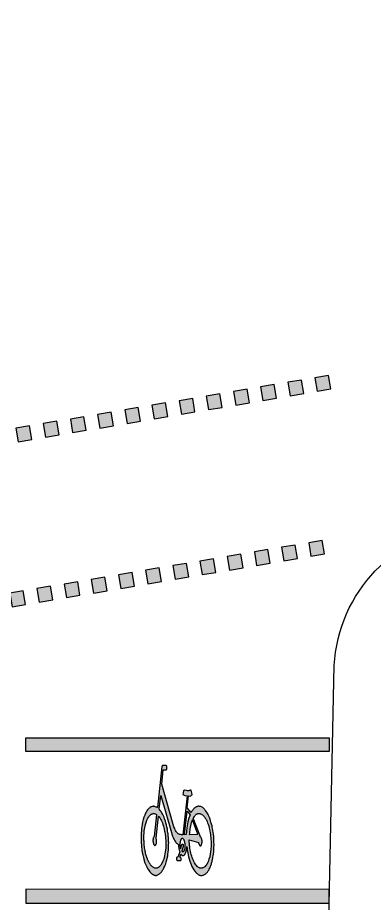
# Model space of a CAD drawing. Header units: metres. Extents: x 668617 to 675126, y 2286318 to 2293677.
# Drawn here: x 669402.81 to 669413.16, y 2287198.07 to 2287223.79 of the extents above; entities that cross this region are included whole.
import ezdxf

# ---------------------------------------------------------------- set-up
doc = ezdxf.new("R2010")
doc.units = ezdxf.units.M
doc.header["$MEASUREMENT"] = 0
for name, color, linetype in [('DMTG-B-CuadrosVerdes', 94, 'Continuous'), ('DMTG-PB-BANQUETAS', 251, 'Continuous'), ('DMTG-SH-CAJA BICI', 252, 'Continuous')]:
    doc.layers.add(name, color=color, linetype=linetype)

# ---------------------------------------------------------------- blocks, each defined once
blk = doc.blocks.new('*U141')
h = blk.add_hatch(color=256)
h.dxf.hatch_style = 1
h.paths.add_polyline_path([(6.542, 4.747), (6.942, 4.75), (6.939, 5.15), (6.539, 5.147)])
h = blk.add_hatch(color=256)
h.dxf.hatch_style = 1
h.paths.add_polyline_path([(6.542, 4.747), (6.942, 4.75), (6.939, 5.15), (6.539, 5.147)])
h = blk.add_hatch(color=256)
h.dxf.hatch_style = 1
h.paths.add_polyline_path([(7.342, 4.753), (7.742, 4.756), (7.739, 5.156), (7.339, 5.153)])
h = blk.add_hatch(color=256)
h.dxf.hatch_style = 1
h.paths.add_polyline_path([(7.342, 4.753), (7.742, 4.756), (7.739, 5.156), (7.339, 5.153)])
h = blk.add_hatch(color=256)
h.dxf.hatch_style = 1
h.paths.add_polyline_path([(8.142, 4.759), (8.542, 4.762), (8.539, 5.162), (8.139, 5.159)])
h = blk.add_hatch(color=256)
h.dxf.hatch_style = 1
h.paths.add_polyline_path([(8.142, 4.759), (8.542, 4.762), (8.539, 5.162), (8.139, 5.159)])
h = blk.add_hatch(color=256)
h.dxf.hatch_style = 1
h.paths.add_polyline_path([(8.942, 4.765), (9.342, 4.769), (9.339, 5.168), (8.939, 5.165)])
h = blk.add_hatch(color=256)
h.dxf.hatch_style = 1
h.paths.add_polyline_path([(8.942, 4.765), (9.342, 4.769), (9.339, 5.168), (8.939, 5.165)])
h = blk.add_hatch(color=256)
h.dxf.hatch_style = 1
h.paths.add_polyline_path([(9.742, 4.772), (10.142, 4.775), (10.139, 5.175), (9.739, 5.172)])
h = blk.add_hatch(color=256)
h.dxf.hatch_style = 1
h.paths.add_polyline_path([(9.742, 4.772), (10.142, 4.775), (10.139, 5.175), (9.739, 5.172)])
h = blk.add_hatch(color=256)
h.dxf.hatch_style = 1
h.paths.add_polyline_path([(10.542, 4.778), (10.942, 4.781), (10.939, 5.181), (10.539, 5.178)])
h = blk.add_hatch(color=256)
h.dxf.hatch_style = 1
h.paths.add_polyline_path([(10.542, 4.778), (10.942, 4.781), (10.939, 5.181), (10.539, 5.178)])
h = blk.add_hatch(color=256)
h.dxf.hatch_style = 1
h.paths.add_polyline_path([(11.342, 4.784), (11.742, 4.787), (11.739, 5.187), (11.339, 5.184)])
h = blk.add_hatch(color=256)
h.dxf.hatch_style = 1
h.paths.add_polyline_path([(11.342, 4.784), (11.742, 4.787), (11.739, 5.187), (11.339, 5.184)])
h = blk.add_hatch(color=256)
h.dxf.hatch_style = 1
h.paths.add_polyline_path([(12.142, 4.79), (12.542, 4.794), (12.539, 5.194), (12.139, 5.19)])
h = blk.add_hatch(color=256)
h.dxf.hatch_style = 1
h.paths.add_polyline_path([(12.142, 4.79), (12.542, 4.794), (12.539, 5.194), (12.139, 5.19)])
h = blk.add_hatch(color=256)
h.dxf.hatch_style = 1
h.paths.add_polyline_path([(12.942, 4.797), (13.342, 4.8), (13.339, 5.2), (12.939, 5.197)])
h = blk.add_hatch(color=256)
h.dxf.hatch_style = 1
h.paths.add_polyline_path([(12.942, 4.797), (13.342, 4.8), (13.339, 5.2), (12.939, 5.197)])
h = blk.add_hatch(color=256)
h.dxf.hatch_style = 1
h.paths.add_polyline_path([(13.742, 4.803), (14.142, 4.806), (14.139, 5.206), (13.739, 5.203)])
h = blk.add_hatch(color=256)
h.dxf.hatch_style = 1
h.paths.add_polyline_path([(13.742, 4.803), (14.142, 4.806), (14.139, 5.206), (13.739, 5.203)])
h = blk.add_hatch(color=256)
h.dxf.hatch_style = 1
h.paths.add_polyline_path([(14.542, 4.809), (14.942, 4.812), (14.939, 5.212), (14.539, 5.209)])
h = blk.add_hatch(color=256)
h.dxf.hatch_style = 1
h.paths.add_polyline_path([(14.542, 4.809), (14.942, 4.812), (14.939, 5.212), (14.539, 5.209)])
h = blk.add_hatch(color=256)
h.dxf.hatch_style = 1
h.paths.add_polyline_path([(15.342, 4.816), (15.742, 4.819), (15.739, 5.219), (15.339, 5.216)])
h = blk.add_hatch(color=256)
h.dxf.hatch_style = 1
h.paths.add_polyline_path([(15.342, 4.816), (15.742, 4.819), (15.739, 5.219), (15.339, 5.216)])
h = blk.add_hatch(color=256)
h.dxf.hatch_style = 1
h.paths.add_polyline_path([(16.142, 4.822), (16.542, 4.825), (16.539, 5.225), (16.139, 5.222)])
h = blk.add_hatch(color=256)
h.dxf.hatch_style = 1
h.paths.add_polyline_path([(16.142, 4.822), (16.542, 4.825), (16.539, 5.225), (16.139, 5.222)])
h = blk.add_hatch(color=256)
h.dxf.hatch_style = 1
h.paths.add_polyline_path([(16.942, 4.828), (17.342, 4.831), (17.338, 5.231), (16.939, 5.228)])
h = blk.add_hatch(color=256)
h.dxf.hatch_style = 1
h.paths.add_polyline_path([(16.942, 4.828), (17.342, 4.831), (17.338, 5.231), (16.939, 5.228)])
h = blk.add_hatch(color=256)
h.dxf.hatch_style = 1
h.paths.add_polyline_path([(17.742, 4.834), (18.142, 4.837), (18.138, 5.237), (17.738, 5.234)])
h = blk.add_hatch(color=256)
h.dxf.hatch_style = 1
h.paths.add_polyline_path([(17.742, 4.834), (18.142, 4.837), (18.138, 5.237), (17.738, 5.234)])
h = blk.add_hatch(color=256)
h.dxf.hatch_style = 1
h.paths.add_polyline_path([(18.542, 4.841), (18.942, 4.844), (18.938, 5.244), (18.538, 5.241)])
h = blk.add_hatch(color=256)
h.dxf.hatch_style = 1
h.paths.add_polyline_path([(0.942, 4.703), (1.342, 4.706), (1.339, 5.106), (0.939, 5.103)])
h = blk.add_hatch(color=256)
h.dxf.hatch_style = 1
h.paths.add_polyline_path([(1.742, 4.709), (2.142, 4.712), (2.139, 5.112), (1.739, 5.109)])
h = blk.add_hatch(color=256)
h.dxf.hatch_style = 1
h.paths.add_polyline_path([(1.742, 4.709), (2.142, 4.712), (2.139, 5.112), (1.739, 5.109)])
h = blk.add_hatch(color=256)
h.dxf.hatch_style = 1
h.paths.add_polyline_path([(2.542, 4.715), (2.942, 4.718), (2.939, 5.118), (2.539, 5.115)])
h = blk.add_hatch(color=256)
h.dxf.hatch_style = 1
h.paths.add_polyline_path([(2.542, 4.715), (2.942, 4.718), (2.939, 5.118), (2.539, 5.115)])
h = blk.add_hatch(color=256)
h.dxf.hatch_style = 1
h.paths.add_polyline_path([(3.342, 4.721), (3.742, 4.725), (3.739, 5.125), (3.339, 5.121)])
h = blk.add_hatch(color=256)
h.dxf.hatch_style = 1
h.paths.add_polyline_path([(3.342, 4.721), (3.742, 4.725), (3.739, 5.125), (3.339, 5.121)])
h = blk.add_hatch(color=256)
h.dxf.hatch_style = 1
h.paths.add_polyline_path([(4.142, 4.728), (4.542, 4.731), (4.539, 5.131), (4.139, 5.128)])
h = blk.add_hatch(color=256)
h.dxf.hatch_style = 1
h.paths.add_polyline_path([(4.142, 4.728), (4.542, 4.731), (4.539, 5.131), (4.139, 5.128)])
h = blk.add_hatch(color=256)
h.dxf.hatch_style = 1
h.paths.add_polyline_path([(4.942, 4.734), (5.342, 4.737), (5.339, 5.137), (4.939, 5.134)])
h = blk.add_hatch(color=256)
h.dxf.hatch_style = 1
h.paths.add_polyline_path([(4.942, 4.734), (5.342, 4.737), (5.339, 5.137), (4.939, 5.134)])
h = blk.add_hatch(color=256)
h.dxf.hatch_style = 1
h.paths.add_polyline_path([(5.742, 4.74), (6.142, 4.743), (6.139, 5.143), (5.739, 5.14)])
h = blk.add_hatch(color=256)
h.dxf.hatch_style = 1
h.paths.add_polyline_path([(5.742, 4.74), (6.142, 4.743), (6.139, 5.143), (5.739, 5.14)])
h = blk.add_hatch(color=256)
h.dxf.hatch_style = 1
h.paths.add_polyline_path([(14.4, 0.113), (14.8, 0.116), (14.796, 0.516), (14.396, 0.513)])
h = blk.add_hatch(color=256)
h.dxf.hatch_style = 1
h.paths.add_polyline_path([(14.4, 0.113), (14.8, 0.116), (14.796, 0.516), (14.396, 0.513)])
h = blk.add_hatch(color=256)
h.dxf.hatch_style = 1
h.paths.add_polyline_path([(15.2, 0.119), (15.6, 0.122), (15.596, 0.522), (15.196, 0.519)])
h = blk.add_hatch(color=256)
h.dxf.hatch_style = 1
h.paths.add_polyline_path([(15.2, 0.119), (15.6, 0.122), (15.596, 0.522), (15.196, 0.519)])
h = blk.add_hatch(color=256)
h.dxf.hatch_style = 1
h.paths.add_polyline_path([(16, 0.125), (16.399, 0.129), (16.396, 0.528), (15.996, 0.525)])
h = blk.add_hatch(color=256)
h.dxf.hatch_style = 1
h.paths.add_polyline_path([(16, 0.125), (16.399, 0.129), (16.396, 0.528), (15.996, 0.525)])
h = blk.add_hatch(color=256)
h.dxf.hatch_style = 1
h.paths.add_polyline_path([(16.799, 0.132), (17.199, 0.135), (17.196, 0.535), (16.796, 0.532)])
h = blk.add_hatch(color=256)
h.dxf.hatch_style = 1
h.paths.add_polyline_path([(16.799, 0.132), (17.199, 0.135), (17.196, 0.535), (16.796, 0.532)])
h = blk.add_hatch(color=256)
h.dxf.hatch_style = 1
h.paths.add_polyline_path([(17.599, 0.138), (17.999, 0.141), (17.996, 0.541), (17.596, 0.538)])
h = blk.add_hatch(color=256)
h.dxf.hatch_style = 1
h.paths.add_polyline_path([(0, 0), (0.4, 0.003), (0.397, 0.403), (-0.003, 0.4)])
h = blk.add_hatch(color=256)
h.dxf.hatch_style = 1
h.paths.add_polyline_path([(0.8, 0.006), (1.2, 0.009), (1.197, 0.409), (0.797, 0.406)])
h = blk.add_hatch(color=256)
h.dxf.hatch_style = 1
h.paths.add_polyline_path([(0.8, 0.006), (1.2, 0.009), (1.197, 0.409), (0.797, 0.406)])
h = blk.add_hatch(color=256)
h.dxf.hatch_style = 1
h.paths.add_polyline_path([(1.6, 0.013), (2, 0.016), (1.997, 0.416), (1.597, 0.413)])
h = blk.add_hatch(color=256)
h.dxf.hatch_style = 1
h.paths.add_polyline_path([(1.6, 0.013), (2, 0.016), (1.997, 0.416), (1.597, 0.413)])
h = blk.add_hatch(color=256)
h.dxf.hatch_style = 1
h.paths.add_polyline_path([(2.4, 0.019), (2.8, 0.022), (2.797, 0.422), (2.397, 0.419)])
h = blk.add_hatch(color=256)
h.dxf.hatch_style = 1
h.paths.add_polyline_path([(2.4, 0.019), (2.8, 0.022), (2.797, 0.422), (2.397, 0.419)])
h = blk.add_hatch(color=256)
h.dxf.hatch_style = 1
h.paths.add_polyline_path([(3.2, 0.025), (3.6, 0.028), (3.597, 0.428), (3.197, 0.425)])
h = blk.add_hatch(color=256)
h.dxf.hatch_style = 1
h.paths.add_polyline_path([(3.2, 0.025), (3.6, 0.028), (3.597, 0.428), (3.197, 0.425)])
h = blk.add_hatch(color=256)
h.dxf.hatch_style = 1
h.paths.add_polyline_path([(4, 0.031), (4.4, 0.034), (4.397, 0.434), (3.997, 0.431)])
h = blk.add_hatch(color=256)
h.dxf.hatch_style = 1
h.paths.add_polyline_path([(4, 0.031), (4.4, 0.034), (4.397, 0.434), (3.997, 0.431)])
h = blk.add_hatch(color=256)
h.dxf.hatch_style = 1
h.paths.add_polyline_path([(4.8, 0.038), (5.2, 0.041), (5.197, 0.441), (4.797, 0.438)])
h = blk.add_hatch(color=256)
h.dxf.hatch_style = 1
h.paths.add_polyline_path([(4.8, 0.038), (5.2, 0.041), (5.197, 0.441), (4.797, 0.438)])
h = blk.add_hatch(color=256)
h.dxf.hatch_style = 1
h.paths.add_polyline_path([(5.6, 0.044), (6, 0.047), (5.997, 0.447), (5.597, 0.444)])
h = blk.add_hatch(color=256)
h.dxf.hatch_style = 1
h.paths.add_polyline_path([(5.6, 0.044), (6, 0.047), (5.997, 0.447), (5.597, 0.444)])
h = blk.add_hatch(color=256)
h.dxf.hatch_style = 1
h.paths.add_polyline_path([(6.4, 0.05), (6.8, 0.053), (6.797, 0.453), (6.397, 0.45)])
h = blk.add_hatch(color=256)
h.dxf.hatch_style = 1
h.paths.add_polyline_path([(6.4, 0.05), (6.8, 0.053), (6.797, 0.453), (6.397, 0.45)])
h = blk.add_hatch(color=256)
h.dxf.hatch_style = 1
h.paths.add_polyline_path([(7.2, 0.056), (7.6, 0.06), (7.597, 0.46), (7.197, 0.456)])
h = blk.add_hatch(color=256)
h.dxf.hatch_style = 1
h.paths.add_polyline_path([(7.2, 0.056), (7.6, 0.06), (7.597, 0.46), (7.197, 0.456)])
h = blk.add_hatch(color=256)
h.dxf.hatch_style = 1
h.paths.add_polyline_path([(8, 0.063), (8.4, 0.066), (8.397, 0.466), (7.997, 0.463)])
h = blk.add_hatch(color=256)
h.dxf.hatch_style = 1
h.paths.add_polyline_path([(8, 0.063), (8.4, 0.066), (8.397, 0.466), (7.997, 0.463)])
h = blk.add_hatch(color=256)
h.dxf.hatch_style = 1
h.paths.add_polyline_path([(8.8, 0.069), (9.2, 0.072), (9.197, 0.472), (8.797, 0.469)])
h = blk.add_hatch(color=256)
h.dxf.hatch_style = 1
h.paths.add_polyline_path([(8.8, 0.069), (9.2, 0.072), (9.197, 0.472), (8.797, 0.469)])
h = blk.add_hatch(color=256)
h.dxf.hatch_style = 1
h.paths.add_polyline_path([(9.6, 0.075), (10, 0.078), (9.997, 0.478), (9.597, 0.475)])
h = blk.add_hatch(color=256)
h.dxf.hatch_style = 1
h.paths.add_polyline_path([(9.6, 0.075), (10, 0.078), (9.997, 0.478), (9.597, 0.475)])
h = blk.add_hatch(color=256)
h.dxf.hatch_style = 1
h.paths.add_polyline_path([(10.4, 0.081), (10.8, 0.085), (10.797, 0.485), (10.397, 0.481)])
h = blk.add_hatch(color=256)
h.dxf.hatch_style = 1
h.paths.add_polyline_path([(10.4, 0.081), (10.8, 0.085), (10.797, 0.485), (10.397, 0.481)])
h = blk.add_hatch(color=256)
h.dxf.hatch_style = 1
h.paths.add_polyline_path([(11.2, 0.088), (11.6, 0.091), (11.597, 0.491), (11.197, 0.488)])
h = blk.add_hatch(color=256)
h.dxf.hatch_style = 1
h.paths.add_polyline_path([(11.2, 0.088), (11.6, 0.091), (11.597, 0.491), (11.197, 0.488)])
h = blk.add_hatch(color=256)
h.dxf.hatch_style = 1
h.paths.add_polyline_path([(12, 0.094), (12.4, 0.097), (12.396, 0.497), (11.996, 0.494)])
h = blk.add_hatch(color=256)
h.dxf.hatch_style = 1
h.paths.add_polyline_path([(12, 0.094), (12.4, 0.097), (12.396, 0.497), (11.996, 0.494)])
h = blk.add_hatch(color=256)
h.dxf.hatch_style = 1
h.paths.add_polyline_path([(12.8, 0.1), (13.2, 0.103), (13.196, 0.503), (12.796, 0.5)])
h = blk.add_hatch(color=256)
h.dxf.hatch_style = 1
h.paths.add_polyline_path([(12.8, 0.1), (13.2, 0.103), (13.196, 0.503), (12.796, 0.5)])
h = blk.add_hatch(color=256)
h.dxf.hatch_style = 1
h.paths.add_polyline_path([(13.6, 0.107), (14, 0.11), (13.996, 0.51), (13.596, 0.507)])
h = blk.add_hatch(color=256)
h.dxf.hatch_style = 1
h.paths.add_polyline_path([(13.6, 0.107), (14, 0.11), (13.996, 0.51), (13.596, 0.507)])
for points in [[(6.542, 4.747), (6.942, 4.75), (6.939, 5.15), (6.539, 5.147)], [(6.542, 4.747), (6.942, 4.75), (6.939, 5.15), (6.539, 5.147)], [(7.342, 4.753), (7.742, 4.756), (7.739, 5.156), (7.339, 5.153)], [(7.342, 4.753), (7.742, 4.756), (7.739, 5.156), (7.339, 5.153)], [(8.142, 4.759), (8.542, 4.762), (8.539, 5.162), (8.139, 5.159)], [(8.142, 4.759), (8.542, 4.762), (8.539, 5.162), (8.139, 5.159)], [(8.942, 4.765), (9.342, 4.769), (9.339, 5.168), (8.939, 5.165)], [(8.942, 4.765), (9.342, 4.769), (9.339, 5.168), (8.939, 5.165)], [(9.742, 4.772), (10.142, 4.775), (10.139, 5.175), (9.739, 5.172)], [(9.742, 4.772), (10.142, 4.775), (10.139, 5.175), (9.739, 5.172)], [(10.542, 4.778), (10.942, 4.781), (10.939, 5.181), (10.539, 5.178)], [(10.542, 4.778), (10.942, 4.781), (10.939, 5.181), (10.539, 5.178)], [(11.342, 4.784), (11.742, 4.787), (11.739, 5.187), (11.339, 5.184)], [(11.342, 4.784), (11.742, 4.787), (11.739, 5.187), (11.339, 5.184)], [(12.142, 4.79), (12.542, 4.794), (12.539, 5.194), (12.139, 5.19)], [(12.142, 4.79), (12.542, 4.794), (12.539, 5.194), (12.139, 5.19)], [(12.942, 4.797), (13.342, 4.8), (13.339, 5.2), (12.939, 5.197)], [(12.942, 4.797), (13.342, 4.8), (13.339, 5.2), (12.939, 5.197)], [(13.742, 4.803), (14.142, 4.806), (14.139, 5.206), (13.739, 5.203)], [(13.742, 4.803), (14.142, 4.806), (14.139, 5.206), (13.739, 5.203)], [(14.542, 4.809), (14.942, 4.812), (14.939, 5.212), (14.539, 5.209)], [(14.542, 4.809), (14.942, 4.812), (14.939, 5.212), (14.539, 5.209)], [(15.342, 4.816), (15.742, 4.819), (15.739, 5.219), (15.339, 5.216)], [(15.342, 4.816), (15.742, 4.819), (15.739, 5.219), (15.339, 5.216)], [(16.142, 4.822), (16.542, 4.825), (16.539, 5.225), (16.139, 5.222)], [(16.142, 4.822), (16.542, 4.825), (16.539, 5.225), (16.139, 5.222)], [(16.942, 4.828), (17.342, 4.831), (17.338, 5.231), (16.939, 5.228)], [(16.942, 4.828), (17.342, 4.831), (17.338, 5.231), (16.939, 5.228)], [(17.742, 4.834), (18.142, 4.837), (18.138, 5.237), (17.738, 5.234)], [(17.742, 4.834), (18.142, 4.837), (18.138, 5.237), (17.738, 5.234)], [(18.542, 4.841), (18.942, 4.844), (18.938, 5.244), (18.538, 5.241)], [(0.942, 4.703), (1.342, 4.706), (1.339, 5.106), (0.939, 5.103)], [(1.742, 4.709), (2.142, 4.712), (2.139, 5.112), (1.739, 5.109)], [(1.742, 4.709), (2.142, 4.712), (2.139, 5.112), (1.739, 5.109)], [(2.542, 4.715), (2.942, 4.718), (2.939, 5.118), (2.539, 5.115)], [(2.542, 4.715), (2.942, 4.718), (2.939, 5.118), (2.539, 5.115)], [(3.342, 4.721), (3.742, 4.725), (3.739, 5.125), (3.339, 5.121)], [(3.342, 4.721), (3.742, 4.725), (3.739, 5.125), (3.339, 5.121)], [(4.142, 4.728), (4.542, 4.731), (4.539, 5.131), (4.139, 5.128)], [(4.142, 4.728), (4.542, 4.731), (4.539, 5.131), (4.139, 5.128)], [(4.942, 4.734), (5.342, 4.737), (5.339, 5.137), (4.939, 5.134)], [(4.942, 4.734), (5.342, 4.737), (5.339, 5.137), (4.939, 5.134)], [(5.742, 4.74), (6.142, 4.743), (6.139, 5.143), (5.739, 5.14)], [(5.742, 4.74), (6.142, 4.743), (6.139, 5.143), (5.739, 5.14)], [(14.4, 0.113), (14.8, 0.116), (14.796, 0.516), (14.396, 0.513)], [(14.4, 0.113), (14.8, 0.116), (14.796, 0.516), (14.396, 0.513)], [(15.2, 0.119), (15.6, 0.122), (15.596, 0.522), (15.196, 0.519)], [(15.2, 0.119), (15.6, 0.122), (15.596, 0.522), (15.196, 0.519)], [(16, 0.125), (16.399, 0.129), (16.396, 0.528), (15.996, 0.525)], [(16, 0.125), (16.399, 0.129), (16.396, 0.528), (15.996, 0.525)], [(16.799, 0.132), (17.199, 0.135), (17.196, 0.535), (16.796, 0.532)], [(16.799, 0.132), (17.199, 0.135), (17.196, 0.535), (16.796, 0.532)], [(17.599, 0.138), (17.999, 0.141), (17.996, 0.541), (17.596, 0.538)], [(0, 0), (0.4, 0.003), (0.397, 0.403), (-0.003, 0.4)], [(0.8, 0.006), (1.2, 0.009), (1.197, 0.409), (0.797, 0.406)], [(0.8, 0.006), (1.2, 0.009), (1.197, 0.409), (0.797, 0.406)], [(1.6, 0.013), (2, 0.016), (1.997, 0.416), (1.597, 0.413)], [(1.6, 0.013), (2, 0.016), (1.997, 0.416), (1.597, 0.413)], [(2.4, 0.019), (2.8, 0.022), (2.797, 0.422), (2.397, 0.419)], [(2.4, 0.019), (2.8, 0.022), (2.797, 0.422), (2.397, 0.419)], [(3.2, 0.025), (3.6, 0.028), (3.597, 0.428), (3.197, 0.425)], [(3.2, 0.025), (3.6, 0.028), (3.597, 0.428), (3.197, 0.425)], [(4, 0.031), (4.4, 0.034), (4.397, 0.434), (3.997, 0.431)], [(4, 0.031), (4.4, 0.034), (4.397, 0.434), (3.997, 0.431)], [(4.8, 0.038), (5.2, 0.041), (5.197, 0.441), (4.797, 0.438)], [(4.8, 0.038), (5.2, 0.041), (5.197, 0.441), (4.797, 0.438)], [(5.6, 0.044), (6, 0.047), (5.997, 0.447), (5.597, 0.444)], [(5.6, 0.044), (6, 0.047), (5.997, 0.447), (5.597, 0.444)], [(6.4, 0.05), (6.8, 0.053), (6.797, 0.453), (6.397, 0.45)], [(6.4, 0.05), (6.8, 0.053), (6.797, 0.453), (6.397, 0.45)], [(7.2, 0.056), (7.6, 0.06), (7.597, 0.46), (7.197, 0.456)], [(7.2, 0.056), (7.6, 0.06), (7.597, 0.46), (7.197, 0.456)], [(8, 0.063), (8.4, 0.066), (8.397, 0.466), (7.997, 0.463)], [(8, 0.063), (8.4, 0.066), (8.397, 0.466), (7.997, 0.463)], [(8.8, 0.069), (9.2, 0.072), (9.197, 0.472), (8.797, 0.469)], [(8.8, 0.069), (9.2, 0.072), (9.197, 0.472), (8.797, 0.469)], [(9.6, 0.075), (10, 0.078), (9.997, 0.478), (9.597, 0.475)], [(9.6, 0.075), (10, 0.078), (9.997, 0.478), (9.597, 0.475)], [(10.4, 0.081), (10.8, 0.085), (10.797, 0.485), (10.397, 0.481)], [(10.4, 0.081), (10.8, 0.085), (10.797, 0.485), (10.397, 0.481)], [(11.2, 0.088), (11.6, 0.091), (11.597, 0.491), (11.197, 0.488)], [(11.2, 0.088), (11.6, 0.091), (11.597, 0.491), (11.197, 0.488)], [(12, 0.094), (12.4, 0.097), (12.396, 0.497), (11.996, 0.494)], [(12, 0.094), (12.4, 0.097), (12.396, 0.497), (11.996, 0.494)], [(12.8, 0.1), (13.2, 0.103), (13.196, 0.503), (12.796, 0.5)], [(12.8, 0.1), (13.2, 0.103), (13.196, 0.503), (12.796, 0.5)], [(13.6, 0.107), (14, 0.11), (13.996, 0.51), (13.596, 0.507)], [(13.6, 0.107), (14, 0.11), (13.996, 0.51), (13.596, 0.507)]]:
    blk.add_lwpolyline(points, close=True)
blk = doc.blocks.new('*U215')
h = blk.add_hatch(color=252)
h.dxf.hatch_style = 1
h.paths.add_polyline_path([(8.806, -1.6), (8.806, -1.2), (0, -1.2), (0, -1.6)])
h.paths.add_polyline_path([(8.806, -5.6), (0, -5.6), (0, -6), (8.806, -6)])
h = blk.add_hatch(color=252)
h.dxf.hatch_style = 1
h.paths.add_polyline_path([(5.458, -4.135), (5.453, -4.07), (5.445, -3.997), (5.438, -3.947), (5.431, -3.895), (5.422, -3.847), (5.413, -3.802), (5.405, -3.761), (5.393, -3.712), (5.384, -3.681), (5.374, -3.647), (5.362, -3.607), (5.347, -3.563), (5.327, -3.512), (5.304, -3.459), (5.28, -3.411), (5.26, -3.375), (5.238, -3.339), (5.218, -3.314), (5.198, -3.288), (5.183, -3.272), (5.167, -3.256), (5.153, -3.244), (5.133, -3.228), (5.114, -3.216), (5.097, -3.207), (5.078, -3.199), (5.06, -3.194), (5.042, -3.191), (5.021, -3.189), (5.017, -3.189), (5.002, -3.19), (4.987, -3.192), (4.974, -3.196), (4.96, -3.201), (4.946, -3.207), (4.933, -3.214), (4.919, -3.222), (4.906, -3.232), (4.894, -3.242), (4.889, -3.247), (4.88, -3.255), (4.869, -3.268), (4.856, -3.282), (4.85, -3.289), (4.845, -3.296), (4.835, -3.31), (4.831, -3.317), (4.823, -3.328), (4.819, -3.334), (4.813, -3.345), (4.808, -3.354), (4.802, -3.364), (4.797, -3.373), (4.683, -3.236), (4.718, -2.887), (4.782, -2.893), (4.811, -2.867), (4.826, -2.852), (4.82, -2.795), (4.811, -2.763), (4.805, -2.749), (4.801, -2.741), (4.796, -2.733), (4.79, -2.728), (4.786, -2.724), (4.781, -2.722), (4.777, -2.721), (4.769, -2.722), (4.763, -2.724), (4.756, -2.728), (4.73, -2.737), (4.708, -2.74), (4.692, -2.739), (4.661, -2.734), (4.606, -2.719), (4.603, -2.72), (4.596, -2.723), (4.589, -2.728), (4.584, -2.735), (4.579, -2.743), (4.575, -2.752), (4.572, -2.763), (4.566, -2.784), (4.564, -2.805), (4.562, -2.85), (4.617, -2.875), (4.679, -2.883), (4.56, -4.015), (4.536, -4.015), (4.515, -4.014), (4.494, -4.012), (4.473, -4.008), (4.454, -4.002), (4.437, -3.994), (4.42, -3.985), (4.404, -3.972), (4.389, -3.958), (4.375, -3.941), (4.361, -3.92), (4.346, -3.894), (4.335, -3.871), (4.321, -3.838), (4.3, -3.781), (4.26, -3.649), (3.947, -2.542), (3.99, -2.133), (4.075, -2.133), (4.079, -2.13), (4.082, -2.124), (4.085, -2.119), (4.088, -2.113), (4.09, -2.106), (4.092, -2.102), (4.094, -2.096), (4.096, -2.085), (4.097, -2.068), (4.097, -2.057), (4.095, -2.047), (4.094, -2.04), (4.091, -2.03), (4.088, -2.022), (4.085, -2.016), (4.082, -2.011), (4.078, -2.005), (4.075, -2.002), (3.997, -2.002), (3.989, -2.003), (3.979, -2.004), (3.97, -2.008), (3.961, -2.013), (3.953, -2.02), (3.947, -2.031), (3.945, -2.037), (3.818, -3.227), (3.813, -3.224), (3.801, -3.217), (3.787, -3.211), (3.759, -3.201), (3.744, -3.197), (3.731, -3.194), (3.72, -3.191), (3.71, -3.19), (3.708, -3.189), (3.701, -3.19), (3.682, -3.191), (3.664, -3.195), (3.646, -3.201), (3.629, -3.208), (3.612, -3.218), (3.595, -3.23), (3.579, -3.243), (3.563, -3.259), (3.544, -3.281), (3.531, -3.296), (3.517, -3.317), (3.503, -3.339), (3.49, -3.362), (3.475, -3.389), (3.452, -3.443), (3.43, -3.503), (3.409, -3.57), (3.389, -3.651), (3.376, -3.719), (3.36, -3.834), (3.354, -3.886), (3.349, -3.967), (3.345, -4.058), (3.346, -4.162), (3.348, -4.242), (3.355, -4.336), (3.371, -4.477), (3.387, -4.567), (3.394, -4.598), (3.403, -4.639), (3.412, -4.679), (3.425, -4.726), (3.432, -4.751), (3.44, -4.777), (3.459, -4.832), (3.481, -4.889), (3.509, -4.95), (3.536, -5), (3.559, -5.036), (3.577, -5.064), (3.601, -5.093), (3.609, -5.102), (3.618, -5.112), (3.626, -5.121), (3.634, -5.128), (3.642, -5.135), (3.65, -5.143), (3.662, -5.152), (3.67, -5.158), (3.681, -5.165), (3.687, -5.169), (3.694, -5.172), (3.704, -5.178), (3.712, -5.181), (3.721, -5.185), (3.727, -5.188), (3.736, -5.19), (3.744, -5.193), (3.751, -5.194), (3.759, -5.196), (3.767, -5.197), (3.774, -5.198), (3.784, -5.198), (3.791, -5.197), (3.801, -5.194), (3.812, -5.191), (3.828, -5.184), (3.845, -5.175), (3.862, -5.165), (3.879, -5.153), (3.895, -5.139), (3.91, -5.125), (3.926, -5.108), (3.941, -5.09), (3.956, -5.07), (3.97, -5.049), (3.984, -5.027), (3.997, -5.004), (4.01, -4.979), (4.033, -4.93), (4.047, -4.896), (4.061, -4.856), (4.078, -4.805), (4.095, -4.74), (4.104, -4.697), (4.118, -4.628), (4.126, -4.579), (4.132, -4.521), (4.139, -4.456), (4.143, -4.387), (4.146, -4.304), (4.147, -4.237), (4.146, -4.208), (4.145, -4.178), (4.143, -4.139), (4.14, -4.091), (4.136, -4.044), (4.129, -3.992), (4.125, -3.956), (4.117, -3.906), (4.108, -3.851), (4.096, -3.79), (4.082, -3.729), (4.067, -3.673), (4.052, -3.623), (4.03, -3.558), (4.011, -3.509), (3.992, -3.466), (3.974, -3.427), (3.948, -3.381), (3.939, -3.366), (3.924, -3.343), (3.9, -3.309), (3.882, -3.287), (3.869, -3.274), (3.914, -2.873), (4.224, -3.953), (4.239, -3.998), (4.249, -4.028), (4.262, -4.06), (4.277, -4.096), (4.29, -4.126), (4.304, -4.154), (4.316, -4.176), (4.328, -4.197), (4.342, -4.218), (4.359, -4.24), (4.374, -4.258), (4.391, -4.274), (4.408, -4.287), (4.421, -4.295), (4.429, -4.299), (4.429, -4.307), (4.431, -4.332), (4.434, -4.362), (4.437, -4.386), (4.441, -4.414), (4.445, -4.432), (4.45, -4.457), (4.459, -4.488), (4.466, -4.508), (4.416, -4.667), (4.391, -4.667), (4.39, -4.667), (4.387, -4.67), (4.384, -4.673), (4.381, -4.678), (4.378, -4.684), (4.377, -4.691), (4.375, -4.698), (4.375, -4.716), (4.377, -4.733), (4.379, -4.74), (4.381, -4.747), (4.384, -4.753), (4.387, -4.758), (4.391, -4.761), (4.395, -4.764), (4.396, -4.764), (4.398, -4.764), (4.493, -4.764), (4.496, -4.763), (4.499, -4.76), (4.502, -4.756), (4.505, -4.75), (4.507, -4.743), (4.508, -4.736), (4.51, -4.72), (4.508, -4.702), (4.504, -4.687), (4.501, -4.681), (4.498, -4.675), (4.495, -4.671), (4.491, -4.669), (4.488, -4.667), (4.487, -4.667), (4.473, -4.667), (4.501, -4.579), (4.508, -4.587), (4.521, -4.601), (4.529, -4.607), (4.535, -4.611), (4.542, -4.615), (4.55, -4.617), (4.558, -4.618), (4.561, -4.619), (4.564, -4.619), (4.57, -4.618), (4.582, -4.616), (4.592, -4.61), (4.602, -4.603), (4.612, -4.593), (4.62, -4.582), (4.628, -4.569), (4.635, -4.553), (4.647, -4.521), (4.651, -4.504), (4.659, -4.47), (4.665, -4.433), (4.67, -4.399), (4.671, -4.383), (4.672, -4.372), (4.673, -4.358), (4.68, -4.417), (4.686, -4.46), (4.699, -4.533), (4.711, -4.598), (4.726, -4.659), (4.742, -4.719), (4.761, -4.783), (4.797, -4.881), (4.823, -4.939), (4.85, -4.991), (4.875, -5.031), (4.902, -5.071), (4.932, -5.108), (4.954, -5.129), (4.972, -5.145), (4.985, -5.155), (5, -5.166), (5.005, -5.169), (5.019, -5.177), (5.03, -5.182), (5.036, -5.185), (5.052, -5.19), (5.069, -5.195), (5.086, -5.197), (5.095, -5.198), (5.103, -5.198), (5.108, -5.198), (5.117, -5.197), (5.135, -5.194), (5.153, -5.189), (5.17, -5.183), (5.188, -5.174), (5.206, -5.162), (5.222, -5.15), (5.238, -5.135), (5.253, -5.12), (5.269, -5.101), (5.284, -5.081), (5.296, -5.063), (5.312, -5.037), (5.325, -5.013), (5.338, -4.988), (5.351, -4.957), (5.358, -4.94), (5.364, -4.926), (5.369, -4.911), (5.373, -4.9), (5.378, -4.887), (5.385, -4.867), (5.393, -4.838), (5.4, -4.816), (5.406, -4.793), (5.412, -4.767), (5.418, -4.739), (5.423, -4.716), (5.428, -4.693), (5.433, -4.664), (5.439, -4.631), (5.446, -4.576), (5.454, -4.501), (5.459, -4.436), (5.462, -4.366), (5.463, -4.316), (5.461, -4.217)])
h.paths.add_polyline_path([(5.014, -4.243), (5.017, -4.257), (5.019, -4.267), (5.022, -4.279), (5.027, -4.293), (5.033, -4.306), (5.037, -4.313), (5.04, -4.318), (5.047, -4.327), (5.055, -4.333), (5.063, -4.336), (5.067, -4.337), (5.072, -4.337), (5.077, -4.335), (5.081, -4.333), (5.086, -4.329), (5.09, -4.324), (5.094, -4.319), (5.098, -4.312), (5.104, -4.296), (5.109, -4.278), (5.113, -4.257), (5.115, -4.234), (5.115, -4.209), (5.114, -4.191), (5.111, -4.167), (5.107, -4.148), (5.102, -4.13), (5.097, -4.115), (5.09, -4.101), (5.083, -4.09), (5.075, -4.082), (5.07, -4.078), (4.86, -3.531), (4.872, -3.51), (4.892, -3.481), (4.904, -3.466), (4.916, -3.452), (4.927, -3.44), (4.938, -3.431), (4.949, -3.422), (4.959, -3.416), (4.97, -3.41), (4.981, -3.405), (4.991, -3.402), (5.002, -3.399), (5.013, -3.398), (5.025, -3.398), (5.033, -3.399), (5.05, -3.402), (5.058, -3.404), (5.074, -3.408), (5.095, -3.417), (5.112, -3.426), (5.132, -3.441), (5.146, -3.454), (5.158, -3.466), (5.172, -3.481), (5.184, -3.496), (5.196, -3.512), (5.208, -3.53), (5.221, -3.551), (5.23, -3.568), (5.24, -3.586), (5.25, -3.607), (5.261, -3.632), (5.276, -3.666), (5.292, -3.709), (5.308, -3.76), (5.325, -3.821), (5.344, -3.906), (5.362, -4.021), (5.374, -4.133), (5.378, -4.226), (5.378, -4.34), (5.371, -4.437), (5.362, -4.519), (5.354, -4.574), (5.337, -4.654), (5.315, -4.727), (5.289, -4.804), (5.251, -4.873), (5.232, -4.901), (5.215, -4.923), (5.193, -4.945), (5.175, -4.959), (5.158, -4.97), (5.143, -4.977), (5.131, -4.981), (5.115, -4.985), (5.094, -4.987), (5.083, -4.987), (5.067, -4.985), (5.054, -4.982), (5.039, -4.976), (5.011, -4.962), (4.997, -4.951), (4.976, -4.934), (4.953, -4.91), (4.934, -4.885), (4.917, -4.861), (4.899, -4.833), (4.88, -4.797), (4.865, -4.766), (4.847, -4.723), (4.831, -4.68), (4.816, -4.635), (4.803, -4.591), (4.792, -4.548), (4.782, -4.502), (4.774, -4.459), (4.765, -4.403), (4.758, -4.359), (4.754, -4.324), (4.751, -4.277), (4.746, -4.208), (4.744, -4.167)], flags=16)
h.paths.add_polyline_path([(4.746, -4.009), (4.748, -3.97), (4.753, -3.922), (4.757, -3.886), (4.761, -3.86), (4.765, -3.833), (4.768, -3.815), (4.77, -3.801), (4.773, -3.788), (4.776, -3.773), (4.779, -3.759), (4.782, -3.745), (4.786, -3.73), (4.789, -3.717), (4.794, -3.7), (4.798, -3.683), (4.804, -3.665), (4.81, -3.645), (4.816, -3.629), (4.821, -3.614), (4.828, -3.598), (4.834, -3.585), (4.991, -3.998)], flags=16)
h.paths.add_polyline_path([(4.658, -4.013), (4.607, -4.015), (4.679, -3.327), (4.731, -3.388), (4.768, -3.436), (4.733, -3.53), (4.705, -3.643), (4.683, -3.754), (4.676, -3.816)], flags=16)
h.paths.add_polyline_path([(4.608, -4.207), (4.611, -4.22), (4.615, -4.234), (4.62, -4.259), (4.622, -4.272), (4.624, -4.287), (4.625, -4.311), (4.626, -4.334), (4.626, -4.349), (4.624, -4.381), (4.623, -4.387), (4.621, -4.405), (4.617, -4.421), (4.614, -4.435), (4.61, -4.447), (4.608, -4.455), (4.604, -4.464), (4.601, -4.47), (4.597, -4.477), (4.591, -4.486), (4.585, -4.494), (4.579, -4.499), (4.576, -4.501), (4.573, -4.503), (4.567, -4.506), (4.56, -4.508), (4.552, -4.507), (4.545, -4.506), (4.538, -4.502), (4.533, -4.498), (4.528, -4.494), (4.569, -4.365), (4.57, -4.362), (4.571, -4.358), (4.571, -4.353), (4.571, -4.35), (4.571, -4.343), (4.571, -4.336), (4.571, -4.333), (4.571, -4.329), (4.57, -4.323), (4.569, -4.318), (4.568, -4.315), (4.567, -4.312), (4.566, -4.308), (4.565, -4.304), (4.564, -4.301), (4.562, -4.298), (4.561, -4.295), (4.559, -4.292), (4.557, -4.289), (4.555, -4.288), (4.554, -4.286), (4.553, -4.286), (4.552, -4.285), (4.551, -4.285), (4.551, -4.285), (4.55, -4.284), (4.55, -4.284), (4.549, -4.284), (4.549, -4.284), (4.548, -4.284), (4.547, -4.284), (4.547, -4.284), (4.546, -4.284), (4.545, -4.284), (4.544, -4.284), (4.543, -4.285), (4.542, -4.285), (4.541, -4.286), (4.54, -4.286), (4.54, -4.287), (4.538, -4.288), (4.537, -4.29), (4.537, -4.291), (4.535, -4.293), (4.535, -4.295), (4.534, -4.297), (4.532, -4.301), (4.492, -4.427), (4.487, -4.41), (4.481, -4.388), (4.477, -4.36), (4.474, -4.336), (4.473, -4.318), (4.472, -4.3), (4.473, -4.268), (4.476, -4.239), (4.479, -4.221), (4.482, -4.208), (4.487, -4.189), (4.49, -4.18), (4.493, -4.173), (4.495, -4.168), (4.498, -4.161), (4.503, -4.153), (4.507, -4.146), (4.514, -4.138), (4.52, -4.132), (4.526, -4.128), (4.533, -4.125), (4.541, -4.124), (4.549, -4.125), (4.556, -4.128), (4.563, -4.131), (4.569, -4.136), (4.573, -4.141), (4.578, -4.147), (4.584, -4.155), (4.592, -4.168), (4.598, -4.181), (4.604, -4.196)], flags=16)
h.paths.add_polyline_path([(4.062, -4.181), (4.063, -4.243), (4.063, -4.321), (4.06, -4.41), (4.05, -4.513), (4.026, -4.633), (4.003, -4.726), (3.981, -4.785), (3.96, -4.831), (3.922, -4.897), (3.894, -4.931), (3.872, -4.952), (3.854, -4.964), (3.841, -4.972), (3.825, -4.979), (3.81, -4.984), (3.795, -4.987), (3.777, -4.988), (3.761, -4.987), (3.746, -4.984), (3.728, -4.978), (3.713, -4.971), (3.697, -4.962), (3.681, -4.951), (3.666, -4.939), (3.654, -4.927), (3.643, -4.915), (3.636, -4.907), (3.623, -4.891), (3.611, -4.875), (3.598, -4.855), (3.585, -4.834), (3.575, -4.816), (3.568, -4.803), (3.561, -4.789), (3.551, -4.768), (3.545, -4.755), (3.536, -4.735), (3.529, -4.716), (3.521, -4.695), (3.513, -4.672), (3.505, -4.646), (3.496, -4.617), (3.489, -4.593), (3.479, -4.555), (3.472, -4.526), (3.466, -4.496), (3.461, -4.47), (3.454, -4.432), (3.448, -4.394), (3.444, -4.359), (3.439, -4.314), (3.435, -4.279), (3.432, -4.236), (3.431, -4.205), (3.429, -4.176), (3.428, -4.118), (3.43, -4.04), (3.434, -3.967), (3.44, -3.906), (3.454, -3.81), (3.473, -3.721), (3.489, -3.661), (3.514, -3.596), (3.542, -3.536), (3.566, -3.499), (3.581, -3.477), (3.603, -3.453), (3.622, -3.435), (3.641, -3.422), (3.655, -3.414), (3.672, -3.408), (3.682, -3.404), (3.692, -3.402), (3.715, -3.399), (3.737, -3.402), (3.759, -3.407), (3.778, -3.415), (3.796, -3.427), (3.73, -4.064), (3.725, -4.066), (3.721, -4.069), (3.717, -4.073), (3.713, -4.079), (3.706, -4.092), (3.7, -4.107), (3.695, -4.126), (3.692, -4.147), (3.69, -4.169), (3.691, -4.195), (3.693, -4.22), (3.697, -4.245), (3.702, -4.267), (3.71, -4.287), (3.714, -4.296), (3.718, -4.303), (3.722, -4.309), (3.724, -4.312), (3.727, -4.315), (3.732, -4.32), (3.737, -4.323), (3.743, -4.325), (3.748, -4.326), (3.753, -4.325), (3.758, -4.323), (3.763, -4.32), (3.768, -4.316), (3.772, -4.31), (3.777, -4.303), (3.78, -4.296), (3.784, -4.288), (3.789, -4.268), (3.793, -4.246), (3.795, -4.221), (3.795, -4.195), (3.793, -4.172), (3.791, -4.151), (3.786, -4.132), (3.781, -4.114), (3.849, -3.472), (3.87, -3.498), (3.89, -3.526), (3.911, -3.559), (3.928, -3.591), (3.945, -3.629), (3.964, -3.673), (3.979, -3.714), (3.995, -3.765), (4.007, -3.81), (4.019, -3.856), (4.03, -3.908), (4.036, -3.942), (4.045, -4.002), (4.052, -4.063), (4.057, -4.113)], flags=16)
at = {"color": 252}
for points in [[(0, -1.2), (8.806, -1.2), (8.806, -1.6), (0, -1.6)], [(0, -6), (8.806, -6), (8.806, -5.6), (0, -5.6)]]:
    blk.add_lwpolyline(points, close=True, dxfattribs=at)
for points in [[(4.56, -4.015), (4.536, -4.015), (4.515, -4.014), (4.494, -4.012), (4.473, -4.008), (4.454, -4.002), (4.437, -3.994), (4.42, -3.985), (4.404, -3.972), (4.389, -3.958), (4.375, -3.941), (4.361, -3.92), (4.346, -3.894), (4.335, -3.871), (4.321, -3.838), (4.3, -3.781), (4.26, -3.649), (3.947, -2.542), (3.99, -2.133), (4.075, -2.133), (4.079, -2.13), (4.082, -2.124), (4.085, -2.119), (4.088, -2.113), (4.09, -2.106), (4.092, -2.102), (4.094, -2.096), (4.096, -2.085), (4.097, -2.068), (4.097, -2.057), (4.095, -2.047), (4.094, -2.04), (4.091, -2.03), (4.088, -2.022), (4.085, -2.016), (4.082, -2.011), (4.078, -2.005), (4.075, -2.002), (3.997, -2.002), (3.989, -2.003), (3.979, -2.004), (3.97, -2.008), (3.961, -2.013), (3.953, -2.02), (3.947, -2.031), (3.945, -2.037), (3.818, -3.227), (3.813, -3.224), (3.801, -3.217), (3.787, -3.211), (3.759, -3.201), (3.744, -3.197), (3.731, -3.194), (3.72, -3.191), (3.71, -3.19), (3.708, -3.189), (3.701, -3.19), (3.682, -3.191), (3.664, -3.195), (3.646, -3.201), (3.629, -3.208), (3.612, -3.218), (3.595, -3.23), (3.579, -3.243), (3.563, -3.259), (3.544, -3.281), (3.531, -3.296), (3.517, -3.317), (3.503, -3.339), (3.49, -3.362), (3.475, -3.389), (3.452, -3.443), (3.43, -3.503), (3.409, -3.57), (3.389, -3.651), (3.376, -3.719), (3.36, -3.834), (3.354, -3.886), (3.349, -3.967), (3.345, -4.058), (3.346, -4.162), (3.348, -4.242), (3.355, -4.336), (3.371, -4.477), (3.387, -4.567), (3.394, -4.598), (3.403, -4.639), (3.412, -4.679), (3.425, -4.726), (3.432, -4.751), (3.44, -4.777), (3.459, -4.832), (3.481, -4.889), (3.509, -4.95), (3.536, -5), (3.559, -5.036), (3.577, -5.064), (3.601, -5.093), (3.609, -5.102), (3.618, -5.112), (3.626, -5.121), (3.634, -5.128), (3.642, -5.135), (3.65, -5.143), (3.662, -5.152), (3.67, -5.158), (3.681, -5.165), (3.687, -5.169), (3.694, -5.172), (3.704, -5.178), (3.712, -5.181), (3.721, -5.185), (3.727, -5.188), (3.736, -5.19), (3.744, -5.193), (3.751, -5.194), (3.759, -5.196), (3.767, -5.197), (3.774, -5.198), (3.784, -5.198), (3.791, -5.197), (3.801, -5.194), (3.812, -5.191), (3.828, -5.184), (3.845, -5.175), (3.862, -5.165), (3.879, -5.153), (3.895, -5.139), (3.91, -5.125), (3.926, -5.108), (3.941, -5.09), (3.956, -5.07), (3.97, -5.049), (3.984, -5.027), (3.997, -5.004), (4.01, -4.979), (4.033, -4.93), (4.047, -4.896), (4.061, -4.856), (4.078, -4.805), (4.095, -4.74), (4.104, -4.697), (4.118, -4.628), (4.126, -4.579), (4.132, -4.521), (4.139, -4.456), (4.143, -4.387), (4.146, -4.304), (4.147, -4.237), (4.146, -4.208), (4.145, -4.178), (4.143, -4.139), (4.14, -4.091), (4.136, -4.044), (4.129, -3.992), (4.125, -3.956), (4.117, -3.906), (4.108, -3.851), (4.096, -3.79), (4.082, -3.729), (4.067, -3.673), (4.052, -3.623), (4.03, -3.558), (4.011, -3.509), (3.992, -3.466), (3.974, -3.427), (3.948, -3.381), (3.939, -3.366), (3.924, -3.343), (3.9, -3.309), (3.882, -3.287), (3.869, -3.274), (3.914, -2.873), (4.224, -3.953), (4.239, -3.998), (4.249, -4.028), (4.262, -4.06), (4.277, -4.096), (4.29, -4.126), (4.304, -4.154), (4.316, -4.176), (4.328, -4.197), (4.342, -4.218), (4.359, -4.24), (4.374, -4.258), (4.391, -4.274), (4.408, -4.287), (4.421, -4.295), (4.429, -4.299), (4.429, -4.307), (4.431, -4.332), (4.434, -4.362), (4.437, -4.386), (4.441, -4.414), (4.445, -4.432), (4.45, -4.457), (4.459, -4.488), (4.466, -4.508), (4.416, -4.667), (4.391, -4.667), (4.39, -4.667), (4.387, -4.67), (4.384, -4.673), (4.381, -4.678), (4.378, -4.684), (4.377, -4.691), (4.375, -4.698), (4.375, -4.716), (4.377, -4.733), (4.379, -4.74), (4.381, -4.747), (4.384, -4.753), (4.387, -4.758), (4.391, -4.761), (4.395, -4.764), (4.396, -4.764), (4.398, -4.764), (4.493, -4.764), (4.496, -4.763), (4.499, -4.76), (4.502, -4.756), (4.505, -4.75), (4.507, -4.743), (4.508, -4.736), (4.51, -4.72), (4.508, -4.702), (4.504, -4.687), (4.501, -4.681), (4.498, -4.675), (4.495, -4.671), (4.491, -4.669), (4.488, -4.667), (4.487, -4.667), (4.473, -4.667), (4.501, -4.579), (4.508, -4.587), (4.521, -4.601), (4.529, -4.607), (4.535, -4.611), (4.542, -4.615), (4.55, -4.617), (4.558, -4.618), (4.561, -4.619), (4.564, -4.619), (4.57, -4.618), (4.582, -4.616), (4.592, -4.61), (4.602, -4.603), (4.612, -4.593), (4.62, -4.582), (4.628, -4.569), (4.635, -4.553), (4.647, -4.521), (4.651, -4.504), (4.659, -4.47), (4.665, -4.433), (4.67, -4.399), (4.671, -4.383), (4.672, -4.372), (4.673, -4.358), (4.68, -4.417), (4.686, -4.46), (4.699, -4.533), (4.711, -4.598), (4.726, -4.659), (4.742, -4.719), (4.761, -4.783), (4.797, -4.881), (4.823, -4.939), (4.85, -4.991), (4.875, -5.031), (4.902, -5.071), (4.932, -5.108), (4.954, -5.129), (4.972, -5.145), (4.985, -5.155), (5, -5.166), (5.005, -5.169), (5.019, -5.177), (5.03, -5.182), (5.036, -5.185), (5.052, -5.19), (5.069, -5.195), (5.086, -5.197), (5.095, -5.198), (5.103, -5.198), (5.108, -5.198), (5.117, -5.197), (5.135, -5.194), (5.153, -5.189), (5.17, -5.183), (5.188, -5.174), (5.206, -5.162), (5.222, -5.15), (5.238, -5.135), (5.253, -5.12), (5.269, -5.101), (5.284, -5.081), (5.296, -5.063), (5.309, -5.042), (5.312, -5.037), (5.325, -5.013), (5.338, -4.988), (5.351, -4.957), (5.358, -4.94), (5.364, -4.926), (5.369, -4.911), (5.373, -4.9), (5.378, -4.887), (5.385, -4.867), (5.393, -4.838), (5.4, -4.816), (5.406, -4.793), (5.412, -4.767), (5.418, -4.739), (5.423, -4.716), (5.428, -4.693), (5.433, -4.664), (5.439, -4.631), (5.446, -4.576), (5.454, -4.501), (5.459, -4.436), (5.462, -4.366), (5.463, -4.316), (5.461, -4.217), (5.458, -4.135), (5.453, -4.07), (5.445, -3.997), (5.438, -3.947), (5.431, -3.895), (5.422, -3.847), (5.413, -3.802), (5.405, -3.761), (5.393, -3.712), (5.384, -3.681), (5.374, -3.647), (5.362, -3.607), (5.347, -3.563), (5.327, -3.512), (5.304, -3.459), (5.28, -3.411), (5.26, -3.375), (5.238, -3.339), (5.218, -3.314), (5.198, -3.288), (5.183, -3.272), (5.167, -3.256), (5.153, -3.244), (5.133, -3.228), (5.114, -3.216), (5.097, -3.207), (5.078, -3.199), (5.06, -3.194), (5.042, -3.191), (5.021, -3.189), (5.017, -3.189), (5.002, -3.19), (4.987, -3.192), (4.974, -3.196), (4.96, -3.201), (4.946, -3.207), (4.933, -3.214), (4.919, -3.222), (4.906, -3.232), (4.894, -3.242), (4.889, -3.247), (4.88, -3.255), (4.869, -3.268), (4.856, -3.282), (4.85, -3.289), (4.845, -3.296), (4.835, -3.31), (4.831, -3.317), (4.823, -3.328), (4.819, -3.334), (4.813, -3.345), (4.808, -3.354), (4.802, -3.364), (4.797, -3.373), (4.683, -3.236), (4.718, -2.887), (4.782, -2.893), (4.811, -2.867), (4.826, -2.852), (4.82, -2.795), (4.811, -2.763), (4.805, -2.749), (4.801, -2.741), (4.796, -2.733), (4.79, -2.728), (4.786, -2.724), (4.781, -2.722), (4.777, -2.721), (4.769, -2.722), (4.763, -2.724), (4.761, -2.725), (4.755, -2.728), (4.73, -2.737), (4.708, -2.74), (4.692, -2.739), (4.661, -2.734), (4.606, -2.719), (4.603, -2.72), (4.596, -2.723), (4.589, -2.728), (4.584, -2.735), (4.579, -2.743), (4.575, -2.752), (4.572, -2.763), (4.566, -2.784), (4.564, -2.805), (4.562, -2.85), (4.617, -2.875), (4.679, -2.883), (4.56, -4.015)], [(4.607, -4.015), (4.679, -3.327), (4.731, -3.388), (4.768, -3.436), (4.733, -3.53), (4.705, -3.643), (4.683, -3.754), (4.676, -3.816), (4.658, -4.013), (4.607, -4.015)], [(3.796, -3.427), (3.73, -4.064), (3.725, -4.066), (3.721, -4.069), (3.717, -4.073), (3.713, -4.079), (3.706, -4.092), (3.7, -4.107), (3.695, -4.126), (3.692, -4.147), (3.69, -4.169), (3.691, -4.195), (3.693, -4.22), (3.697, -4.245), (3.702, -4.267), (3.71, -4.287), (3.714, -4.296), (3.718, -4.303), (3.722, -4.309), (3.724, -4.312), (3.727, -4.315), (3.732, -4.32), (3.737, -4.323), (3.743, -4.325), (3.748, -4.326), (3.753, -4.325), (3.758, -4.323), (3.763, -4.32), (3.768, -4.316), (3.772, -4.31), (3.777, -4.303), (3.78, -4.296), (3.784, -4.288), (3.789, -4.268), (3.793, -4.246), (3.795, -4.221), (3.795, -4.195), (3.793, -4.172), (3.791, -4.151), (3.786, -4.132), (3.781, -4.114), (3.849, -3.472), (3.87, -3.498), (3.89, -3.526), (3.911, -3.559), (3.928, -3.591), (3.945, -3.629), (3.964, -3.673), (3.979, -3.714), (3.995, -3.765), (4.007, -3.81), (4.019, -3.856), (4.03, -3.908), (4.036, -3.942), (4.045, -4.002), (4.052, -4.063), (4.057, -4.113), (4.062, -4.181), (4.063, -4.243), (4.063, -4.321), (4.06, -4.41), (4.05, -4.513), (4.026, -4.633), (4.003, -4.726), (3.981, -4.785), (3.96, -4.831), (3.922, -4.897), (3.894, -4.931), (3.872, -4.952), (3.854, -4.964), (3.841, -4.972), (3.825, -4.979), (3.81, -4.984), (3.795, -4.987), (3.777, -4.988), (3.761, -4.987), (3.746, -4.984), (3.728, -4.978), (3.713, -4.971), (3.697, -4.962), (3.681, -4.951), (3.666, -4.939), (3.654, -4.927), (3.643, -4.915), (3.636, -4.907), (3.623, -4.891), (3.611, -4.875), (3.598, -4.855), (3.585, -4.834), (3.575, -4.816), (3.568, -4.803), (3.561, -4.789), (3.551, -4.768), (3.545, -4.755), (3.536, -4.735), (3.529, -4.716), (3.521, -4.695), (3.513, -4.672), (3.505, -4.646), (3.496, -4.617), (3.489, -4.593), (3.479, -4.555), (3.472, -4.526), (3.466, -4.496), (3.461, -4.47), (3.454, -4.432), (3.448, -4.394), (3.444, -4.359), (3.439, -4.314), (3.435, -4.279), (3.432, -4.236), (3.431, -4.205), (3.429, -4.176), (3.428, -4.118), (3.43, -4.04), (3.434, -3.967), (3.44, -3.906), (3.454, -3.81), (3.473, -3.721), (3.489, -3.661), (3.514, -3.596), (3.542, -3.536), (3.566, -3.499), (3.581, -3.477), (3.603, -3.453), (3.622, -3.435), (3.641, -3.422), (3.655, -3.414), (3.672, -3.408), (3.682, -3.404), (3.692, -3.402), (3.715, -3.399), (3.737, -3.402), (3.759, -3.407), (3.778, -3.415), (3.796, -3.427)], [(4.744, -4.167), (5.014, -4.243), (5.014, -4.245), (5.017, -4.257), (5.019, -4.267), (5.022, -4.279), (5.027, -4.293), (5.033, -4.306), (5.037, -4.313), (5.04, -4.318), (5.047, -4.327), (5.055, -4.333), (5.063, -4.336), (5.067, -4.337), (5.072, -4.337), (5.077, -4.335), (5.081, -4.333), (5.086, -4.329), (5.09, -4.324), (5.094, -4.319), (5.098, -4.312), (5.104, -4.296), (5.109, -4.278), (5.113, -4.257), (5.115, -4.234), (5.115, -4.209), (5.114, -4.191), (5.111, -4.167), (5.107, -4.148), (5.102, -4.13), (5.097, -4.115), (5.09, -4.101), (5.083, -4.09), (5.075, -4.082), (5.071, -4.079), (5.069, -4.077), (4.86, -3.532), (4.86, -3.53), (4.872, -3.51), (4.892, -3.481), (4.904, -3.466), (4.916, -3.452), (4.927, -3.44), (4.938, -3.431), (4.949, -3.422), (4.959, -3.416), (4.97, -3.41), (4.981, -3.405), (4.991, -3.402), (5.002, -3.399), (5.013, -3.398), (5.025, -3.398), (5.033, -3.399), (5.05, -3.402), (5.058, -3.404), (5.074, -3.408), (5.095, -3.417), (5.112, -3.426), (5.132, -3.441), (5.146, -3.454), (5.158, -3.466), (5.172, -3.481), (5.184, -3.496), (5.196, -3.512), (5.208, -3.53), (5.221, -3.551), (5.23, -3.568), (5.24, -3.586), (5.25, -3.607), (5.261, -3.632), (5.276, -3.666), (5.292, -3.709), (5.308, -3.76), (5.325, -3.821), (5.344, -3.906), (5.362, -4.021), (5.374, -4.133), (5.378, -4.226), (5.378, -4.34), (5.371, -4.437), (5.362, -4.519), (5.354, -4.574), (5.337, -4.654), (5.315, -4.727), (5.289, -4.804), (5.251, -4.873), (5.232, -4.901), (5.215, -4.923), (5.193, -4.945), (5.175, -4.959), (5.158, -4.97), (5.143, -4.977), (5.131, -4.981), (5.115, -4.985), (5.094, -4.987), (5.083, -4.987), (5.067, -4.985), (5.054, -4.982), (5.039, -4.976), (5.011, -4.962), (4.997, -4.951), (4.976, -4.934), (4.953, -4.91), (4.934, -4.885), (4.917, -4.861), (4.899, -4.833), (4.88, -4.797), (4.865, -4.766), (4.847, -4.723), (4.831, -4.68), (4.816, -4.635), (4.803, -4.591), (4.792, -4.548), (4.782, -4.502), (4.774, -4.459), (4.765, -4.403), (4.758, -4.359), (4.754, -4.324), (4.751, -4.277), (4.746, -4.208), (4.744, -4.167)], [(4.746, -4.009), (4.991, -3.998), (4.834, -3.585), (4.828, -3.598), (4.821, -3.614), (4.816, -3.629), (4.81, -3.645), (4.804, -3.665), (4.798, -3.683), (4.794, -3.7), (4.789, -3.717), (4.786, -3.73), (4.782, -3.745), (4.779, -3.759), (4.776, -3.773), (4.773, -3.788), (4.77, -3.801), (4.768, -3.815), (4.765, -3.833), (4.761, -3.86), (4.757, -3.886), (4.753, -3.922), (4.748, -3.97), (4.746, -4.009)], [(4.492, -4.427), (4.532, -4.301), (4.534, -4.297), (4.535, -4.295), (4.535, -4.293), (4.537, -4.291), (4.537, -4.29), (4.538, -4.288), (4.54, -4.287), (4.54, -4.286), (4.541, -4.286), (4.542, -4.285), (4.543, -4.285), (4.544, -4.284), (4.545, -4.284), (4.546, -4.284), (4.547, -4.284), (4.547, -4.284), (4.548, -4.284), (4.549, -4.284), (4.549, -4.284), (4.55, -4.284), (4.55, -4.284), (4.551, -4.285), (4.551, -4.285), (4.552, -4.285), (4.553, -4.286), (4.554, -4.286), (4.555, -4.288), (4.557, -4.289), (4.559, -4.292), (4.561, -4.295), (4.562, -4.298), (4.564, -4.301), (4.565, -4.304), (4.566, -4.308), (4.567, -4.312), (4.568, -4.315), (4.569, -4.318), (4.569, -4.322), (4.57, -4.323), (4.571, -4.329), (4.571, -4.333), (4.571, -4.336), (4.571, -4.343), (4.571, -4.35), (4.571, -4.353), (4.571, -4.358), (4.57, -4.362), (4.569, -4.365), (4.528, -4.494), (4.531, -4.497), (4.534, -4.499), (4.536, -4.501), (4.538, -4.502), (4.54, -4.503), (4.541, -4.504), (4.542, -4.504), (4.544, -4.505), (4.545, -4.505), (4.546, -4.506), (4.548, -4.506), (4.55, -4.507), (4.551, -4.507), (4.552, -4.507), (4.554, -4.507), (4.555, -4.507), (4.557, -4.507), (4.558, -4.507), (4.559, -4.507), (4.559, -4.507), (4.56, -4.507), (4.561, -4.507), (4.562, -4.507), (4.563, -4.507), (4.564, -4.507), (4.565, -4.507), (4.566, -4.506), (4.566, -4.506), (4.568, -4.506), (4.568, -4.505), (4.569, -4.505), (4.569, -4.505), (4.57, -4.505), (4.571, -4.504), (4.571, -4.504), (4.572, -4.504), (4.573, -4.503), (4.573, -4.503), (4.574, -4.502), (4.575, -4.502), (4.576, -4.501), (4.577, -4.501), (4.577, -4.5), (4.578, -4.5), (4.579, -4.499), (4.581, -4.497), (4.583, -4.496), (4.585, -4.494), (4.587, -4.491), (4.589, -4.488), (4.592, -4.485), (4.597, -4.477), (4.601, -4.47), (4.604, -4.464), (4.608, -4.455), (4.61, -4.447), (4.614, -4.435), (4.617, -4.421), (4.621, -4.405), (4.623, -4.387), (4.624, -4.381), (4.626, -4.349), (4.626, -4.334), (4.625, -4.311), (4.624, -4.287), (4.622, -4.272), (4.62, -4.259), (4.615, -4.234), (4.611, -4.22), (4.608, -4.207), (4.604, -4.196), (4.598, -4.181), (4.592, -4.168), (4.584, -4.155), (4.578, -4.147), (4.573, -4.141), (4.57, -4.138), (4.566, -4.135), (4.564, -4.132), (4.562, -4.131), (4.558, -4.129), (4.555, -4.127), (4.552, -4.126), (4.549, -4.125), (4.546, -4.125), (4.544, -4.125), (4.542, -4.124), (4.538, -4.125), (4.534, -4.125), (4.531, -4.126), (4.528, -4.128), (4.525, -4.129), (4.522, -4.131), (4.519, -4.133), (4.516, -4.136), (4.513, -4.138), (4.511, -4.141), (4.507, -4.146), (4.504, -4.15), (4.501, -4.155), (4.499, -4.16), (4.497, -4.164), (4.495, -4.168), (4.493, -4.173), (4.49, -4.18), (4.487, -4.189), (4.482, -4.208), (4.479, -4.221), (4.476, -4.239), (4.473, -4.268), (4.472, -4.3), (4.473, -4.318), (4.474, -4.336), (4.477, -4.36), (4.481, -4.388), (4.487, -4.41), (4.492, -4.427)]]:
    blk.add_lwpolyline(points)
at = {"color": 254}
blk.add_lwpolyline([(3.912, -2.34), (3.912, -2.34)], dxfattribs=at)

msp = doc.modelspace()

# ---------------------------------------------------------------- linework, layer by layer
at = {"layer": 'DMTG-PB-BANQUETAS'}
msp.add_lwpolyline([(669412.45278, 2287226.78058), (669414.23613, 2287312.02062), (669417.7681, 2287315.00695), (669504.35847, 2287316.09184), (669506.32562, 2287314.20827), (669505.89868, 2287225.207), (669505.11342, 2287223.95576), (669416.50871, 2287222.69732, -0.42453789)], format="xyb", close=True, dxfattribs=at)
msp.add_lwpolyline([(669409.81598, 2287100.74767), (669410.21351, 2287119.74874), (669411.99648, 2287204.97075, -0.36934623), (669415.88103, 2287209.03703), (669459.31358, 2287209.90392), (669501.30429, 2287211.3904, -0.41742895), (669505.41798, 2287207.2512), (669504.54149, 2287121.8142), (669502.38833, 2287119.76804), (669502.38833, 2287119.76804), (669495.17071, 2287119.71131), (669495.22994, 2287122.17994)], format="xyb", dxfattribs=at)

# ---------------------------------------------------------------- block references
at = {"layer": 'DMTG-B-CuadrosVerdes', "extrusion": (-3.52457e-06, -5.77624e-07, 1), "rotation": 9.145802167747117}
msp.add_blockref('*U141', (669393.96943, 2287205.21325, -3.68047), dxfattribs=at)
at = {"layer": 'DMTG-SH-CAJA BICI', "rotation": 359.9779564356231}
msp.add_blockref('*U215', (669403.04765, 2287204.0757, -0.00001), dxfattribs=at)

doc.saveas('drawing.dxf')
